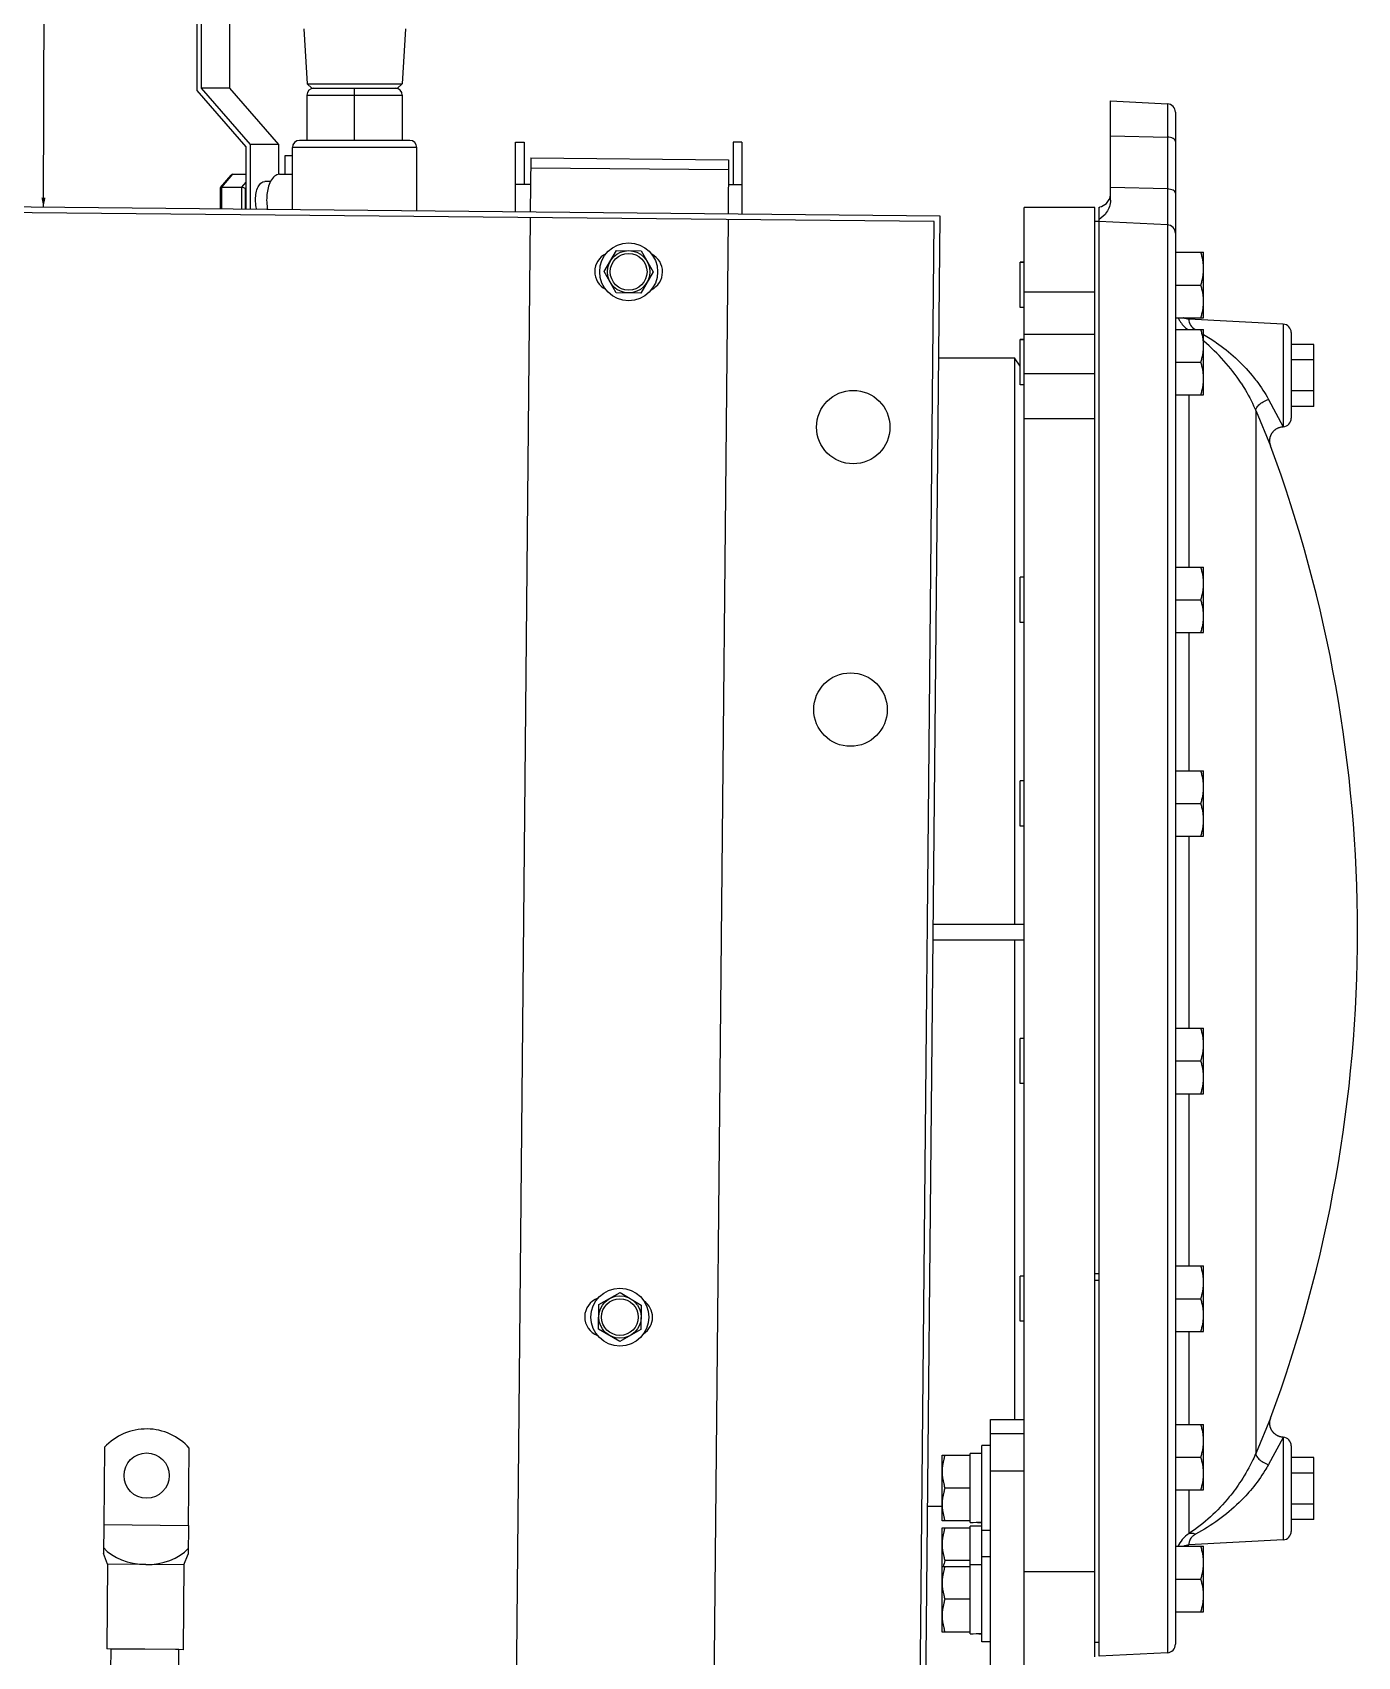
# Model space of a CAD drawing. Header units: millimetres. Extents: x 0 to 10500, y 0 to 7425.
# Drawn here: x 4348 to 4817, y 5033 to 5608 of the extents above; entities that cross this region are included whole.
import ezdxf

# ---------------------------------------------------------------- set-up
doc = ezdxf.new("R2010")
doc.units = ezdxf.units.MM
doc.header["$LTSCALE"] = 577.5
doc.layers.get('0').update_dxf_attribs({"linetype": 'CONTINUOUS'})
for name, color, linetype in [('02___PRT_ALL_AXES', 7, 'CONTINUOUS'), ('AXES', 7, 'CONTINUOUS'), ('DTM_AXES', 7, 'CONTINUOUS'), ('NOTES3D', 7, 'CONTINUOUS')]:
    doc.layers.add(name, color=color, linetype=linetype)
doc.styles.get("Standard").update_dxf_attribs({"font": 'txt', "width": 0.85})
doc.dimstyles.get("Standard").update_dxf_attribs({"dimtxt": 3.5, "dimasz": 3.5, "dimexe": 1.5, "dimexo": 1.5, "dimtad": 1, "dimdec": 1, "dimtxsty": 'Standard', "dimblk": '_FILLED', "dimblk1": '_FILLED', "dimblk2": '_FILLED', "dimcen": 0.09, "dimadec": 1, "dimazin": 2, "dimtol": 1, "dimtp": 0.1, "dimtm": 0.1, "dimtfac": 1, "dimtdec": 1, "dimtofl": 0, "dimtmove": 0, "dimatfit": 3, "dimldrblk": '_FILLED', "dimfxl": 1, "dimtolj": 1, "dimarcsym": 0})

# ---------------------------------------------------------------- blocks, each defined once
blk = doc.blocks.new('_FILLED')
at = {"color": 0, "linetype": 'ByBlock'}
blk.add_solid([(0, 0), (-1, 0.21), (-1, -0.21)], dxfattribs=at)

msp = doc.modelspace()

# ---------------------------------------------------------------- linework, layer by layer
at = {"color": 7, "linetype": 'Continuous'}
for p, q in [((4405.76, 5665.71), (4405.76, 5587.54)), ((4407.5, 5588.37), (4407.5, 5665.71)), ((4417.5, 5588.37), (4417.5, 5665.71)), ((4443.64, 5609.37), (4444.86, 5589.87)), ((4479.64, 5609.37), (4478.43, 5589.87)), ((4405.76, 5587.54), (4423.09, 5567.54)), ((4424.82, 5568.37), (4407.5, 5588.37)), ((4417.5, 5588.37), (4407.5, 5588.37)), ((4434.82, 5568.37), (4417.5, 5588.37)), ((4446.45, 5588.37), (4444.86, 5589.87)), ((4444.86, 5589.87), (4478.43, 5589.87)), ((4446.45, 5588.37), (4476.83, 5588.37)), ((4461.64, 5569.87), (4461.64, 5588.37)), ((4476.83, 5588.37), (4478.43, 5589.87)), ((4444.76, 5585.87), (4444.76, 5569.87)), ((4444.76, 5585.87), (4478.53, 5585.87)), ((4478.53, 5585.87), (4478.53, 5569.87)), ((4729.14, 5548.66), (4729.14, 5583.88)), ((4729.14, 5583.88), (4749.3, 5582.82)), ((4749.3, 5582.82), (4749.3, 5034.56)), ((4752.14, 5579.82), (4752.14, 5037.56)), ((4729.14, 5571.52), (4749.3, 5571)), ((4423.09, 5567.54), (4423.09, 5545.46)), ((4424.82, 5545.44), (4424.82, 5568.37)), ((4434.82, 5568.37), (4424.82, 5568.37)), ((4434.82, 5557.85), (4434.82, 5568.37)), ((4437.03, 5557.87), (4437.03, 5564.48)), ((4437.03, 5564.48), (4439.64, 5564.48)), ((4483.64, 5567.37), (4439.64, 5567.37)), ((4481.14, 5569.87), (4442.14, 5569.87)), ((4518.64, 5569.27), (4521.64, 5569.27)), ((4521.64, 5569.27), (4521.64, 5554.27)), ((4595.64, 5569.27), (4595.64, 5554.27)), ((4598.64, 5569.27), (4595.64, 5569.27)), ((4414.16, 5545.54), (4414.16, 5553.08)), ((4414.22, 5553.23), (4417.99, 5557.59)), ((4414.66, 5553.37), (4418.56, 5557.87)), ((4414.66, 5545.54), (4414.66, 5553.37)), ((4414.66, 5553.37), (4421.59, 5553.37)), ((4418.56, 5557.87), (4423.09, 5557.87)), ((4423.09, 5555.1), (4421.59, 5553.37)), ((4421.59, 5553.37), (4421.59, 5545.47)), ((4423.09, 5552.94), (4422.96, 5552.79)), ((4435.01, 5557.87), (4439.64, 5557.87)), ((4749.3, 5552.68), (4729.14, 5553.2)), ((4668.83, 5543.1), (4048.85, 5549.05)), ((4422.96, 5552.79), (4422.96, 5545.46)), ((4666.81, 5541.12), (4050.84, 5547.03)), ((4662.11, 4843.13), (4668.83, 5543.1)), ((4725.14, 5033.3), (4725.14, 5546.25)), ((4725.34, 5546.29), (4725.39, 5546.3)), ((4725.34, 5546.29), (4725.34, 5546.29)), ((4660.12, 4845.15), (4666.81, 5541.12)), ((4749.3, 5539.98), (4725.14, 5541.22)), ((4755.01, 5507.06), (4754.94, 5507.1)), ((4755.48, 5506.87), (4755.01, 5507.06)), ((4755.97, 5506.72), (4755.48, 5506.87)), ((4756.47, 5506.63), (4755.97, 5506.72)), ((4756.88, 5506.59), (4756.47, 5506.63)), ((4790.3, 5504.84), (4756.88, 5506.59)), ((4790.3, 5504.84), (4790.3, 5468.54)), ((4793.14, 5501.84), (4793.14, 5471.54)), ((4801.14, 5497.66), (4793.14, 5497.66)), ((4801.14, 5475.72), (4801.14, 5497.66)), ((4695.14, 5492.87), (4695.14, 5292.51)), ((4697.14, 5490.01), (4695.14, 5492.87)), ((4801.14, 5492.18), (4793.14, 5492.18)), ((4756.97, 5418.82), (4756.97, 5479.76)), ((4785.05, 5478.22), (4790.27, 5468.54)), ((4801.14, 5481.21), (4793.14, 5481.21)), ((4780.67, 5105.29), (4780.67, 5474.07)), ((4780.67, 5474.07), (4785.84, 5461.82)), ((4801.14, 5475.72), (4793.14, 5475.72)), ((4786.6, 5466.64), (4786.69, 5466.74)), ((4786.69, 5466.74), (4786.78, 5466.85)), ((4786.78, 5466.85), (4786.88, 5466.96)), ((4786.88, 5466.96), (4786.98, 5467.06)), ((4786.98, 5467.06), (4787.09, 5467.17)), ((4787.09, 5467.17), (4787.2, 5467.27)), ((4787.2, 5467.27), (4787.31, 5467.37)), ((4787.31, 5467.37), (4787.44, 5467.47)), ((4787.44, 5467.47), (4787.57, 5467.57)), ((4787.57, 5467.57), (4787.7, 5467.67)), ((4787.7, 5467.67), (4787.84, 5467.76)), ((4787.84, 5467.76), (4787.99, 5467.85)), ((4787.99, 5467.85), (4788.14, 5467.94)), ((4788.14, 5467.94), (4788.29, 5468.02)), ((4788.29, 5468.02), (4788.46, 5468.1)), ((4788.46, 5468.1), (4788.63, 5468.17)), ((4788.63, 5468.17), (4788.8, 5468.24)), ((4788.8, 5468.24), (4788.98, 5468.3)), ((4788.98, 5468.3), (4789.16, 5468.36)), ((4789.16, 5468.36), (4789.35, 5468.41)), ((4789.35, 5468.41), (4789.55, 5468.45)), ((4789.55, 5468.45), (4789.74, 5468.48)), ((4789.74, 5468.48), (4789.95, 5468.51)), ((4789.95, 5468.51), (4790.15, 5468.53)), ((4790.15, 5468.53), (4790.27, 5468.54)), ((4790.3, 5468.54), (4790.27, 5468.54)), ((4785.53, 5463.62), (4785.54, 5463.7)), ((4785.53, 5463.53), (4785.53, 5463.62)), ((4785.53, 5463.45), (4785.53, 5463.53)), ((4785.54, 5463.37), (4785.53, 5463.45)), ((4785.54, 5463.87), (4785.55, 5463.95)), ((4785.54, 5463.78), (4785.54, 5463.87)), ((4785.54, 5463.7), (4785.54, 5463.78)), ((4785.54, 5463.29), (4785.54, 5463.37)), ((4785.54, 5463.21), (4785.54, 5463.29)), ((4785.55, 5463.13), (4785.54, 5463.21)), ((4785.55, 5463.95), (4785.56, 5464.04)), ((4785.56, 5463.06), (4785.55, 5463.13)), ((4785.56, 5464.04), (4785.57, 5464.13)), ((4785.57, 5462.98), (4785.56, 5463.06)), ((4785.57, 5464.13), (4785.58, 5464.22)), ((4785.57, 5462.9), (4785.57, 5462.98)), ((4785.58, 5462.83), (4785.57, 5462.9)), ((4785.58, 5464.22), (4785.59, 5464.31)), ((4785.6, 5462.75), (4785.58, 5462.83)), ((4785.59, 5464.31), (4785.61, 5464.4)), ((4785.61, 5462.68), (4785.6, 5462.75)), ((4785.61, 5464.4), (4785.62, 5464.5)), ((4785.62, 5462.61), (4785.61, 5462.68)), ((4785.62, 5464.5), (4785.64, 5464.59)), ((4785.64, 5462.53), (4785.62, 5462.61)), ((4785.64, 5464.59), (4785.66, 5464.69)), ((4785.65, 5462.46), (4785.64, 5462.53)), ((4785.67, 5462.39), (4785.65, 5462.46)), ((4785.66, 5464.69), (4785.69, 5464.79)), ((4785.68, 5462.33), (4785.67, 5462.39)), ((4785.7, 5462.26), (4785.68, 5462.33)), ((4785.69, 5464.79), (4785.72, 5464.89)), ((4785.72, 5462.19), (4785.7, 5462.26)), ((4785.72, 5464.89), (4785.75, 5464.99)), ((4785.74, 5462.13), (4785.72, 5462.19)), ((4785.76, 5462.06), (4785.74, 5462.13)), ((4785.75, 5464.99), (4785.78, 5465.1)), ((4785.78, 5462), (4785.76, 5462.06)), ((4785.78, 5465.1), (4785.82, 5465.2)), ((4785.8, 5461.95), (4785.78, 5462)), ((4785.82, 5461.89), (4785.8, 5461.95)), ((4785.82, 5465.2), (4785.86, 5465.31)), ((4785.83, 5461.84), (4785.82, 5461.89)), ((4785.84, 5461.82), (4785.83, 5461.84)), ((4785.86, 5465.31), (4785.9, 5465.42)), ((4785.9, 5465.42), (4785.94, 5465.53)), ((4785.94, 5465.53), (4785.99, 5465.64)), ((4785.99, 5465.64), (4786.05, 5465.76)), ((4786.05, 5465.76), (4786.1, 5465.87)), ((4786.1, 5465.87), (4786.16, 5465.98)), ((4786.16, 5465.98), (4786.23, 5466.09)), ((4786.23, 5466.09), (4786.29, 5466.2)), ((4786.29, 5466.2), (4786.36, 5466.31)), ((4786.36, 5466.31), (4786.44, 5466.42)), ((4786.44, 5466.42), (4786.52, 5466.53)), ((4786.52, 5466.53), (4786.6, 5466.64)), ((4756.97, 5346.73), (4756.97, 5395.65)), ((4756.97, 5255.62), (4756.97, 5323.56)), ((4666.42, 5292.51), (4698.64, 5292.51)), ((4698.64, 5286.84), (4666.37, 5286.84)), ((4695.14, 5286.84), (4695.14, 5117.17)), ((4756.97, 5171.46), (4756.97, 5232.45)), ((4756.97, 5115.35), (4756.97, 5148.3)), ((4686.64, 4957.17), (4686.64, 5117.17)), ((4686.64, 5117.17), (4698.64, 5117.17)), ((4785.84, 5117.57), (4780.67, 5105.29)), ((4785.54, 5116.11), (4785.55, 5116.2)), ((4785.54, 5116.02), (4785.54, 5116.11)), ((4785.55, 5116.29), (4785.56, 5116.38)), ((4785.55, 5116.2), (4785.55, 5116.29)), ((4785.56, 5116.38), (4785.57, 5116.47)), ((4785.57, 5116.47), (4785.58, 5116.55)), ((4785.58, 5116.55), (4785.6, 5116.64)), ((4785.6, 5116.64), (4785.61, 5116.72)), ((4785.61, 5116.72), (4785.63, 5116.8)), ((4785.63, 5116.8), (4785.64, 5116.88)), ((4785.64, 5116.88), (4785.66, 5116.96)), ((4785.66, 5116.96), (4785.68, 5117.03)), ((4785.68, 5117.03), (4785.7, 5117.11)), ((4785.7, 5117.11), (4785.72, 5117.18)), ((4785.72, 5117.18), (4785.74, 5117.25)), ((4785.74, 5117.25), (4785.76, 5117.31)), ((4785.76, 5117.31), (4785.78, 5117.38)), ((4785.78, 5117.38), (4785.8, 5117.44)), ((4785.8, 5117.44), (4785.82, 5117.49)), ((4785.82, 5117.49), (4785.83, 5117.55)), ((4785.83, 5117.55), (4785.84, 5117.57)), ((4686.64, 5112.14), (4698.64, 5112.14)), ((4790.25, 5110.81), (4785.05, 5101.15)), ((4785.53, 5115.93), (4785.54, 5116.02)), ((4785.53, 5115.83), (4785.53, 5115.93)), ((4785.53, 5115.74), (4785.53, 5115.83)), ((4785.54, 5115.64), (4785.53, 5115.74)), ((4785.54, 5115.55), (4785.54, 5115.64)), ((4785.55, 5115.45), (4785.54, 5115.55)), ((4785.56, 5115.35), (4785.55, 5115.45)), ((4785.57, 5115.25), (4785.56, 5115.35)), ((4785.58, 5115.15), (4785.57, 5115.25)), ((4785.59, 5115.05), (4785.58, 5115.15)), ((4785.61, 5114.95), (4785.59, 5115.05)), ((4785.63, 5114.85), (4785.61, 5114.95)), ((4785.65, 5114.75), (4785.63, 5114.85)), ((4785.68, 5114.65), (4785.65, 5114.75)), ((4785.7, 5114.54), (4785.68, 5114.65)), ((4785.73, 5114.44), (4785.7, 5114.54)), ((4785.76, 5114.34), (4785.73, 5114.44)), ((4785.8, 5114.23), (4785.76, 5114.34)), ((4785.83, 5114.13), (4785.8, 5114.23)), ((4785.87, 5114.03), (4785.83, 5114.13)), ((4785.91, 5113.92), (4785.87, 5114.03)), ((4785.96, 5113.82), (4785.91, 5113.92)), ((4786, 5113.71), (4785.96, 5113.82)), ((4786.05, 5113.61), (4786, 5113.71)), ((4786.11, 5113.51), (4786.05, 5113.61)), ((4786.16, 5113.4), (4786.11, 5113.51)), ((4786.22, 5113.3), (4786.16, 5113.4)), ((4786.28, 5113.2), (4786.22, 5113.3)), ((4786.35, 5113.09), (4786.28, 5113.2)), ((4786.42, 5112.99), (4786.35, 5113.09)), ((4786.49, 5112.89), (4786.42, 5112.99)), ((4786.57, 5112.79), (4786.49, 5112.89)), ((4786.64, 5112.69), (4786.57, 5112.79)), ((4786.73, 5112.59), (4786.64, 5112.69)), ((4786.81, 5112.49), (4786.73, 5112.59)), ((4786.9, 5112.4), (4786.81, 5112.49)), ((4786.99, 5112.3), (4786.9, 5112.4)), ((4787.09, 5112.21), (4786.99, 5112.3)), ((4787.19, 5112.12), (4787.09, 5112.21)), ((4787.29, 5112.03), (4787.19, 5112.12)), ((4787.4, 5111.94), (4787.29, 5112.03)), ((4787.51, 5111.85), (4787.4, 5111.94)), ((4787.63, 5111.77), (4787.51, 5111.85)), ((4787.74, 5111.68), (4787.63, 5111.77)), ((4787.87, 5111.6), (4787.74, 5111.68)), ((4787.99, 5111.53), (4787.87, 5111.6)), ((4788.12, 5111.45), (4787.99, 5111.53)), ((4788.26, 5111.38), (4788.12, 5111.45)), ((4788.4, 5111.31), (4788.26, 5111.38)), ((4788.54, 5111.25), (4788.4, 5111.31)), ((4788.69, 5111.19), (4788.54, 5111.25)), ((4788.84, 5111.13), (4788.69, 5111.19)), ((4788.99, 5111.08), (4788.84, 5111.13)), ((4789.15, 5111.03), (4788.99, 5111.08)), ((4789.31, 5110.99), (4789.15, 5111.03)), ((4789.48, 5110.95), (4789.31, 5110.99)), ((4789.65, 5110.91), (4789.48, 5110.95)), ((4789.82, 5110.88), (4789.65, 5110.91)), ((4790, 5110.86), (4789.82, 5110.88)), ((4790.18, 5110.85), (4790, 5110.86)), ((4790.27, 5110.84), (4790.18, 5110.85)), ((4790.27, 5110.84), (4790.25, 5110.81)), ((4790.3, 5110.84), (4790.27, 5110.84)), ((4790.3, 5110.84), (4790.3, 5074.54)), ((4373.13, 5107.3), (4372.87, 5079.92)), ((4402.86, 5079.63), (4403.13, 5107.01)), ((4679.54, 5080.68), (4679.54, 5105.08)), ((4793.14, 5107.84), (4793.14, 5077.54)), ((4698.64, 5098.89), (4686.64, 5098.89)), ((4801.14, 5103.66), (4793.14, 5103.66)), ((4801.14, 5081.72), (4801.14, 5103.66)), ((4801.14, 5098.18), (4793.14, 5098.18)), ((4756.97, 5076.76), (4756.97, 5092.18)), ((4801.14, 5087.21), (4793.14, 5087.21)), ((4801.14, 5081.72), (4793.14, 5081.72)), ((4372.87, 5079.92), (4402.86, 5079.63)), ((4679.54, 5041.29), (4679.54, 5079.37)), ((4754.86, 5072.24), (4755.01, 5072.32)), ((4755.01, 5072.32), (4755.48, 5072.51)), ((4755.48, 5072.51), (4755.97, 5072.66)), ((4755.97, 5072.66), (4756.47, 5072.75)), ((4756.47, 5072.75), (4756.88, 5072.79)), ((4790.3, 5074.54), (4756.88, 5072.79)), ((4373.65, 4849.37), (4375.44, 5035.89)), ((4397.65, 4849.14), (4399.44, 5035.66)), ((4698.64, 5003.17), (4698.64, 5037.57)), ((4749.3, 5034.56), (4725.14, 5033.3))]:
    msp.add_line(p, q, dxfattribs=at)
at = {"color": 3, "linetype": 'Continuous'}
for p, q in [((4518.64, 5544.54), (4518.64, 5569.27)), ((4598.64, 5569.27), (4598.64, 5543.77)), ((4524.02, 5563.7), (4523.83, 5544.49)), ((4523.98, 5560.21), (4593.98, 5559.53)), ((4524.02, 5563.7), (4594.01, 5563.03)), ((4594.01, 5563.03), (4593.83, 5543.82)), ((4523.93, 5554.27), (4518.64, 5554.27)), ((4593.93, 5554.27), (4598.64, 5554.27)), ((4523.81, 5542.49), (4518.3, 4968.58)), ((4593.81, 5541.82), (4588.3, 4967.91))]:
    msp.add_line(p, q, dxfattribs=at)
at = {"color": 7, "linetype": 'Continuous'}
for centre in [(4558.63, 5523.37), (4555.54, 5153.38)]:
    msp.add_circle(centre, 6.5, dxfattribs=at)
for centre, radius, start, end in [((4447.26, 5585.87), 2.5, 90, 180), ((4476.03, 5585.87), 2.5, 0, 90), ((4749.14, 5579.82), 3, 0, 87), ((4442.14, 5567.37), 2.5, 90, 180), ((4481.14, 5567.37), 2.5, 0, 90), ((4724.14, 5551.15), 5, 281.53696, 283.85838), ((4790.14, 5501.84), 3, 360, 87), ((4719.91, 5447.75), 66.23, 33.13575, 50.37871), ((4790.14, 5471.54), 3, 273, 0), ((4319.46, 5289.69), 497.13, 339.74241, 20.25759), ((4790.14, 5107.84), 3, 360, 87), ((4790.14, 5077.54), 3, 273, 0), ((4749.14, 5037.56), 3, 273, 360)]:
    msp.add_arc(centre, radius, start, end, dxfattribs=at)
for centre, start_param, end_param in [((4679.54, 5092.88), 4.712389, 4.907655), ((4683.64, 5092.88), -1.667976, -1.570796), ((4679.54, 5053.49), 4.712389, 4.907655), ((4683.64, 5053.49), -1.667976, -1.570796)]:
    msp.add_ellipse(centre, major_axis=(21.13, 0), ratio=0.57735, start_param=start_param, end_param=end_param, dxfattribs=at)
for points, knots in [([(4752.14, 5569.5), (4752.14, 5569.7), (4751.94, 5570.15), (4751.27, 5570.6), (4750.37, 5570.91), (4749.67, 5570.99), (4749.3, 5571)], [0, 0, 0, 0, 0.172287, 0.396436, 0.679403, 1, 1, 1, 1]), ([(4414.22, 5553.23), (4414.2, 5553.21), (4414.17, 5553.16), (4414.16, 5553.11), (4414.16, 5553.08)], [0, 0, 0, 0, 0.505443, 1, 1, 1, 1]), ([(4414.66, 5553.37), (4414.61, 5553.37), (4414.46, 5553.36), (4414.29, 5553.31), (4414.22, 5553.23)], [0, 0, 0, 0, 0.315086, 1, 1, 1, 1]), ([(4421.59, 5553.37), (4421.72, 5553.37), (4422.22, 5553.3), (4422.72, 5553.07), (4422.96, 5552.79)], [0, 0, 0, 0, 0.266279, 1, 1, 1, 1]), ([(4426.57, 5548.87), (4426.57, 5549.7), (4426.74, 5551.3), (4427.41, 5553.69), (4428.82, 5555.37), (4429.82, 5555.37)], [0, 0, 0, 0, 0.324336, 0.612803, 1, 1, 1, 1]), ([(4431.91, 5555.4), (4431.16, 5553.96), (4430.36, 5550.56), (4430.5, 5547.12), (4430.87, 5545.37)], [0, 0, 0, 0, 0.476397, 1, 1, 1, 1]), ([(4435.01, 5557.87), (4434.42, 5557.87), (4433.06, 5557.25), (4432.28, 5556.08), (4431.91, 5555.4)], [0, 0, 0, 0, 0.434654, 1, 1, 1, 1]), ([(4427.07, 5545.4), (4426.99, 5545.67), (4426.68, 5546.8), (4426.57, 5547.98), (4426.57, 5548.87)], [0, 0, 0, 0, 0.237378, 1, 1, 1, 1]), ([(4729.14, 5548.66), (4729.14, 5547.18), (4728.22, 5544.44), (4726.19, 5542.52), (4725.14, 5541.89)], [0, 0, 0, 0, 0.547899, 1, 1, 1, 1]), ([(4725.39, 5546.3), (4726.24, 5546.51), (4727.6, 5547.24), (4728.86, 5549), (4729.14, 5550.27), (4729.14, 5550.93)], [0, 0, 0, 0, 0.413371, 0.685057, 1, 1, 1, 1]), ([(4752.14, 5551.18), (4752.14, 5551.38), (4751.94, 5551.83), (4751.27, 5552.28), (4750.37, 5552.59), (4749.67, 5552.67), (4749.3, 5552.68)], [0, 0, 0, 0, 0.172287, 0.396436, 0.679403, 1, 1, 1, 1]), ([(4752.14, 5537.04), (4752.14, 5537.77), (4751.53, 5539.29), (4750.04, 5539.94), (4749.3, 5539.98)], [0, 0, 0, 0, 0.496708, 1, 1, 1, 1]), ([(4753.11, 5507.1), (4753.27, 5506.73), (4754.1, 5505.13), (4755.37, 5503.74), (4756.5, 5502.92)], [0, 0, 0, 0, 0.224972, 1, 1, 1, 1]), ([(4756.88, 5506.59), (4756.89, 5505.85), (4757.33, 5504.36), (4758.46, 5503.31), (4759.09, 5502.93)], [0, 0, 0, 0, 0.499309, 1, 1, 1, 1]), ([(4762.14, 5501.2), (4763.68, 5500.28), (4769.98, 5496.19), (4775.64, 5491.08), (4779.28, 5486.68)], [0, 0, 0, 0, 0.238717, 1, 1, 1, 1]), ([(4775.37, 5483.95), (4775.9, 5483.14), (4777.88, 5479.97), (4779.59, 5476.62), (4780.67, 5474.07)], [0, 0, 0, 0, 0.2593, 1, 1, 1, 1]), ([(4779.28, 5486.68), (4779.85, 5486), (4781.97, 5483.33), (4783.84, 5480.45), (4785.05, 5478.22)], [0, 0, 0, 0, 0.257754, 1, 1, 1, 1]), ([(4780.67, 5474.07), (4780.57, 5474.4), (4780.71, 5475.01), (4781.16, 5475.7), (4781.92, 5476.53), (4783.21, 5477.44), (4784.41, 5477.99), (4785.05, 5478.22)], [0, 0, 0, 0, 0.16032, 0.265789, 0.38938, 0.680194, 1, 1, 1, 1]), ([(4780.67, 5105.29), (4780.32, 5104.48), (4778.78, 5101.07), (4776.93, 5097.8), (4775.37, 5095.41)], [0, 0, 0, 0, 0.237037, 1, 1, 1, 1]), ([(4780.67, 5105.29), (4780.57, 5104.97), (4780.71, 5104.35), (4781.16, 5103.66), (4781.92, 5102.84), (4783.21, 5101.93), (4784.41, 5101.38), (4785.05, 5101.15)], [0, 0, 0, 0, 0.160155, 0.265585, 0.389167, 0.68005, 1, 1, 1, 1]), ([(4785.05, 5101.15), (4784.66, 5100.43), (4782.96, 5097.47), (4780.94, 5094.68), (4779.28, 5092.68)], [0, 0, 0, 0, 0.239186, 1, 1, 1, 1]), ([(4775.37, 5095.41), (4774.08, 5093.43), (4768.89, 5086.36), (4762.31, 5080.3), (4756.97, 5076.76)], [0, 0, 0, 0, 0.269014, 1, 1, 1, 1]), ([(4779.28, 5092.68), (4777.84, 5090.95), (4771.98, 5084.65), (4764.88, 5079.55), (4759.3, 5076.56)], [0, 0, 0, 0, 0.262596, 1, 1, 1, 1]), ([(4756.97, 5076.76), (4756.07, 5076.19), (4754.53, 5074.83), (4753.47, 5073.09), (4753.09, 5072.24)], [0, 0, 0, 0, 0.535056, 1, 1, 1, 1]), ([(4759.3, 5076.56), (4758.93, 5076.36), (4758.31, 5075.93), (4757.64, 5075.16), (4757.24, 5074.46), (4757.03, 5073.88), (4756.94, 5073.47), (4756.91, 5073.21), (4756.89, 5073.06), (4756.88, 5072.95), (4756.89, 5072.86), (4756.87, 5072.82), (4756.89, 5072.79), (4756.88, 5072.79)], [0, 0, 0, 0, 0.266693, 0.479427, 0.64667, 0.776838, 0.875271, 0.913521, 0.944701, 0.968907, 0.986183, 0.996546, 1, 1, 1, 1]), ([(4756.97, 5076.76), (4757.3, 5076.92), (4758.13, 5077.03), (4758.91, 5076.76), (4759.3, 5076.56)], [0, 0, 0, 0, 0.451389, 1, 1, 1, 1])]:
    msp.add_open_spline(points, degree=3, knots=knots, dxfattribs=at)
msp.add_open_spline([(4418.56, 5557.87), (4418.35, 5557.87), (4418.13, 5557.75), (4417.99, 5557.59)], degree=3, dxfattribs=at)
at = {"layer": '02___PRT_ALL_AXES', "color": 7, "linetype": 'Continuous'}
for p, q in [((4439.64, 5545.3), (4439.64, 5567.37)), ((4483.64, 5544.87), (4483.64, 5567.37)), ((4431.93, 5555.37), (4429.82, 5555.37)), ((4752.14, 5530.31), (4762.14, 5530.31)), ((4752.14, 5530.27), (4762.14, 5530.27)), ((4761.12, 5530.27), (4761.11, 5530.31)), ((4762.14, 5507.1), (4762.14, 5530.31)), ((4697.14, 5510.68), (4697.14, 5526.72)), ((4698.64, 5526.72), (4697.14, 5526.72)), ((4698.64, 5526.68), (4697.14, 5526.68)), ((4752.14, 5518.68), (4761.11, 5518.68)), ((4698.64, 5510.68), (4697.14, 5510.68)), ((4752.14, 5507.1), (4762.14, 5507.1)), ((4752.14, 5502.93), (4762.14, 5502.93)), ((4762.14, 5479.76), (4762.14, 5502.93)), ((4697.14, 5483.34), (4697.14, 5499.45)), ((4698.64, 5499.45), (4697.14, 5499.45)), ((4698.64, 5499.34), (4697.14, 5499.34)), ((4668.34, 5492.87), (4695.14, 5492.87)), ((4752.14, 5491.34), (4761.11, 5491.34)), ((4698.64, 5483.34), (4697.14, 5483.34)), ((4752.14, 5479.76), (4762.14, 5479.76)), ((4697.14, 5399.23), (4697.14, 5415.23)), ((4698.64, 5415.23), (4697.14, 5415.23)), ((4752.14, 5418.82), (4762.14, 5418.82)), ((4762.14, 5395.65), (4762.14, 5418.82)), ((4752.14, 5407.23), (4761.11, 5407.23)), ((4698.64, 5399.23), (4697.14, 5399.23)), ((4752.14, 5395.65), (4762.14, 5395.65)), ((4752.14, 5346.73), (4762.14, 5346.73)), ((4762.14, 5323.56), (4762.14, 5346.73)), ((4697.14, 5327.14), (4697.14, 5343.14)), ((4698.64, 5343.14), (4697.14, 5343.14)), ((4752.14, 5335.14), (4761.11, 5335.14)), ((4698.64, 5327.14), (4697.14, 5327.14)), ((4752.14, 5323.56), (4762.14, 5323.56)), ((4752.14, 5255.62), (4762.14, 5255.62)), ((4762.14, 5232.45), (4762.14, 5255.62)), ((4697.14, 5236.04), (4697.14, 5252.04)), ((4698.64, 5252.04), (4697.14, 5252.04)), ((4752.14, 5244.04), (4761.11, 5244.04)), ((4698.64, 5236.04), (4697.14, 5236.04)), ((4752.14, 5232.45), (4762.14, 5232.45)), ((4697.14, 5151.88), (4697.14, 5167.88)), ((4698.64, 5167.88), (4697.14, 5167.88)), ((4752.14, 5171.46), (4762.14, 5171.46)), ((4762.14, 5148.3), (4762.14, 5171.46)), ((4752.14, 5159.88), (4761.11, 5159.88)), ((4698.64, 5151.88), (4697.14, 5151.88)), ((4752.14, 5148.3), (4762.14, 5148.3)), ((4752.14, 5115.35), (4762.14, 5115.35)), ((4762.14, 5092.18), (4762.14, 5115.35)), ((4683.64, 5105.08), (4679.54, 5105.08)), ((4683.64, 5038.49), (4683.64, 5107.88)), ((4686.64, 5107.88), (4683.64, 5107.88)), ((4669.54, 5081.3), (4669.54, 5104.47)), ((4669.54, 5104.47), (4679.54, 5104.47)), ((4752.14, 5103.76), (4761.11, 5103.76)), ((4679.54, 5092.88), (4670.58, 5092.88)), ((4752.14, 5092.18), (4762.14, 5092.18)), ((4664.44, 5086.47), (4669.54, 5086.47)), ((4679.54, 5081.3), (4669.54, 5081.3)), ((4669.54, 5041.91), (4669.54, 5078.75)), ((4669.54, 5078.75), (4679.54, 5078.75)), ((4683.64, 5079.37), (4679.54, 5079.37)), ((4686.64, 5077.88), (4683.64, 5077.88)), ((4752.14, 5072.24), (4762.14, 5072.24)), ((4754.94, 5072.28), (4762.14, 5072.28)), ((4761.12, 5072.24), (4761.11, 5072.28)), ((4762.14, 5049.07), (4762.14, 5072.28)), ((4669.54, 5065.07), (4679.54, 5065.07)), ((4679.54, 5067.17), (4670.58, 5067.17)), ((4683.64, 5065.69), (4679.54, 5065.69)), ((4686.64, 5068.49), (4683.64, 5068.49)), ((4752.14, 5060.66), (4761.11, 5060.66)), ((4679.54, 5053.49), (4670.58, 5053.49)), ((4752.14, 5049.07), (4762.14, 5049.07)), ((4679.54, 5041.91), (4669.54, 5041.91)), ((4686.64, 5038.49), (4683.64, 5038.49))]:
    msp.add_line(p, q, dxfattribs=at)
for points, knots in [([(4762.14, 5524.48), (4762.14, 5525.95), (4761.84, 5527.92), (4761.27, 5529.8), (4761.11, 5530.27)], [0, 0, 0, 0, 0.7481, 1, 1, 1, 1]), ([(4761.11, 5518.68), (4761.27, 5519.15), (4761.84, 5521.03), (4762.14, 5523.01), (4762.14, 5524.48)], [0, 0, 0, 0, 0.2519, 1, 1, 1, 1]), ([(4762.14, 5512.89), (4762.14, 5514.36), (4761.84, 5516.34), (4761.27, 5518.21), (4761.11, 5518.68)], [0, 0, 0, 0, 0.7481, 1, 1, 1, 1]), ([(4761.11, 5507.1), (4761.27, 5507.57), (4761.84, 5509.45), (4762.14, 5511.42), (4762.14, 5512.89)], [0, 0, 0, 0, 0.2519, 1, 1, 1, 1]), ([(4762.14, 5497.14), (4762.14, 5498.61), (4761.84, 5500.58), (4761.27, 5502.46), (4761.11, 5502.93)], [0, 0, 0, 0, 0.7481, 1, 1, 1, 1]), ([(4761.11, 5491.34), (4761.27, 5491.81), (4761.84, 5493.69), (4762.14, 5495.67), (4762.14, 5497.14)], [0, 0, 0, 0, 0.2519, 1, 1, 1, 1]), ([(4762.14, 5485.55), (4762.14, 5487.02), (4761.84, 5489), (4761.27, 5490.88), (4761.11, 5491.34)], [0, 0, 0, 0, 0.7481, 1, 1, 1, 1]), ([(4761.11, 5479.76), (4761.27, 5480.23), (4761.84, 5482.11), (4762.14, 5484.08), (4762.14, 5485.55)], [0, 0, 0, 0, 0.2519, 1, 1, 1, 1]), ([(4762.14, 5413.03), (4762.14, 5414.5), (4761.84, 5416.47), (4761.27, 5418.35), (4761.11, 5418.82)], [0, 0, 0, 0, 0.7481, 1, 1, 1, 1]), ([(4761.11, 5407.23), (4761.27, 5407.7), (4761.84, 5409.58), (4762.14, 5411.55), (4762.14, 5413.03)], [0, 0, 0, 0, 0.2519, 1, 1, 1, 1]), ([(4762.14, 5401.44), (4762.14, 5402.91), (4761.84, 5404.88), (4761.27, 5406.76), (4761.11, 5407.23)], [0, 0, 0, 0, 0.7481, 1, 1, 1, 1]), ([(4761.11, 5395.65), (4761.27, 5396.12), (4761.84, 5398), (4762.14, 5399.97), (4762.14, 5401.44)], [0, 0, 0, 0, 0.2519, 1, 1, 1, 1]), ([(4762.14, 5340.94), (4762.14, 5342.41), (4761.84, 5344.38), (4761.27, 5346.26), (4761.11, 5346.73)], [0, 0, 0, 0, 0.7481, 1, 1, 1, 1]), ([(4761.11, 5335.14), (4761.27, 5335.61), (4761.84, 5337.49), (4762.14, 5339.47), (4762.14, 5340.94)], [0, 0, 0, 0, 0.2519, 1, 1, 1, 1]), ([(4762.14, 5329.35), (4762.14, 5330.82), (4761.84, 5332.8), (4761.27, 5334.67), (4761.11, 5335.14)], [0, 0, 0, 0, 0.7481, 1, 1, 1, 1]), ([(4761.11, 5323.56), (4761.27, 5324.03), (4761.84, 5325.91), (4762.14, 5327.88), (4762.14, 5329.35)], [0, 0, 0, 0, 0.2519, 1, 1, 1, 1]), ([(4762.14, 5249.83), (4762.14, 5251.3), (4761.84, 5253.27), (4761.27, 5255.15), (4761.11, 5255.62)], [0, 0, 0, 0, 0.7481, 1, 1, 1, 1]), ([(4761.11, 5244.04), (4761.27, 5244.51), (4761.84, 5246.39), (4762.14, 5248.36), (4762.14, 5249.83)], [0, 0, 0, 0, 0.2519, 1, 1, 1, 1]), ([(4762.14, 5238.25), (4762.14, 5239.72), (4761.84, 5241.69), (4761.27, 5243.57), (4761.11, 5244.04)], [0, 0, 0, 0, 0.7481, 1, 1, 1, 1]), ([(4761.11, 5232.45), (4761.27, 5232.92), (4761.84, 5234.8), (4762.14, 5236.78), (4762.14, 5238.25)], [0, 0, 0, 0, 0.2519, 1, 1, 1, 1]), ([(4762.14, 5165.67), (4762.14, 5167.14), (4761.84, 5169.11), (4761.27, 5170.99), (4761.11, 5171.46)], [0, 0, 0, 0, 0.7481, 1, 1, 1, 1]), ([(4761.11, 5159.88), (4761.27, 5160.35), (4761.84, 5162.23), (4762.14, 5164.2), (4762.14, 5165.67)], [0, 0, 0, 0, 0.2519, 1, 1, 1, 1]), ([(4762.14, 5154.09), (4762.14, 5155.56), (4761.84, 5157.53), (4761.27, 5159.41), (4761.11, 5159.88)], [0, 0, 0, 0, 0.7481, 1, 1, 1, 1]), ([(4761.11, 5148.3), (4761.27, 5148.77), (4761.84, 5150.65), (4762.14, 5152.62), (4762.14, 5154.09)], [0, 0, 0, 0, 0.2519, 1, 1, 1, 1]), ([(4762.14, 5109.55), (4762.14, 5111.02), (4761.84, 5113), (4761.27, 5114.88), (4761.11, 5115.35)], [0, 0, 0, 0, 0.7481, 1, 1, 1, 1]), ([(4761.11, 5103.76), (4761.27, 5104.23), (4761.84, 5106.11), (4762.14, 5108.08), (4762.14, 5109.55)], [0, 0, 0, 0, 0.2519, 1, 1, 1, 1]), ([(4670.58, 5104.47), (4670.42, 5104), (4669.85, 5102.12), (4669.54, 5100.14), (4669.54, 5098.67)], [0, 0, 0, 0, 0.2519, 1, 1, 1, 1]), ([(4762.14, 5097.97), (4762.14, 5099.44), (4761.84, 5101.41), (4761.27, 5103.29), (4761.11, 5103.76)], [0, 0, 0, 0, 0.7481, 1, 1, 1, 1]), ([(4669.54, 5098.67), (4669.54, 5097.2), (4669.85, 5095.23), (4670.42, 5093.35), (4670.58, 5092.88)], [0, 0, 0, 0, 0.7481, 1, 1, 1, 1]), ([(4761.11, 5092.18), (4761.27, 5092.65), (4761.84, 5094.53), (4762.14, 5096.5), (4762.14, 5097.97)], [0, 0, 0, 0, 0.2519, 1, 1, 1, 1]), ([(4670.58, 5092.88), (4670.42, 5092.41), (4669.85, 5090.53), (4669.54, 5088.56), (4669.54, 5087.09)], [0, 0, 0, 0, 0.2519, 1, 1, 1, 1]), ([(4669.54, 5087.09), (4669.54, 5085.62), (4669.85, 5083.65), (4670.42, 5081.77), (4670.58, 5081.3)], [0, 0, 0, 0, 0.7481, 1, 1, 1, 1]), ([(4670.58, 5078.75), (4670.42, 5078.28), (4669.85, 5076.4), (4669.54, 5074.43), (4669.54, 5072.96)], [0, 0, 0, 0, 0.2519, 1, 1, 1, 1]), ([(4669.54, 5072.96), (4669.54, 5071.49), (4669.85, 5069.52), (4670.42, 5067.64), (4670.58, 5067.17)], [0, 0, 0, 0, 0.7481, 1, 1, 1, 1]), ([(4762.14, 5066.45), (4762.14, 5067.92), (4761.84, 5069.89), (4761.27, 5071.77), (4761.11, 5072.24)], [0, 0, 0, 0, 0.7481, 1, 1, 1, 1]), ([(4670.58, 5065.07), (4670.42, 5064.6), (4669.85, 5062.72), (4669.54, 5060.75), (4669.54, 5059.28)], [0, 0, 0, 0, 0.2519, 1, 1, 1, 1]), ([(4761.11, 5060.66), (4761.27, 5061.13), (4761.84, 5063.01), (4762.14, 5064.98), (4762.14, 5066.45)], [0, 0, 0, 0, 0.2519, 1, 1, 1, 1]), ([(4669.54, 5059.28), (4669.54, 5057.81), (4669.85, 5055.84), (4670.42, 5053.96), (4670.58, 5053.49)], [0, 0, 0, 0, 0.7481, 1, 1, 1, 1]), ([(4762.14, 5054.87), (4762.14, 5056.34), (4761.84, 5058.31), (4761.27, 5060.19), (4761.11, 5060.66)], [0, 0, 0, 0, 0.7481, 1, 1, 1, 1]), ([(4670.58, 5053.49), (4670.42, 5053.02), (4669.85, 5051.14), (4669.54, 5049.17), (4669.54, 5047.7)], [0, 0, 0, 0, 0.2519, 1, 1, 1, 1]), ([(4761.11, 5049.07), (4761.27, 5049.54), (4761.84, 5051.42), (4762.14, 5053.4), (4762.14, 5054.87)], [0, 0, 0, 0, 0.2519, 1, 1, 1, 1]), ([(4669.54, 5047.7), (4669.54, 5046.23), (4669.85, 5044.26), (4670.42, 5042.38), (4670.58, 5041.91)], [0, 0, 0, 0, 0.7481, 1, 1, 1, 1])]:
    msp.add_open_spline(points, degree=3, knots=knots, dxfattribs=at)
msp.add_open_spline([(4670.58, 5067.17), (4670.35, 5066.48), (4670.15, 5065.78), (4669.98, 5065.07)], degree=3, dxfattribs=at)
at = {"layer": 'AXES', "color": 7, "linetype": 'Continuous'}
for p, q in [((4698.64, 5037.57), (4698.64, 5546.17)), ((4723.64, 5546.17), (4698.64, 5546.17)), ((4723.64, 5033.17), (4723.64, 5546.17)), ((4725.14, 5541.21), (4723.64, 5541.21)), ((4549.97, 5523.44), (4554.36, 5530.91)), ((4554.36, 5530.91), (4563.02, 5530.83)), ((4563.02, 5530.83), (4567.29, 5523.3)), ((4554.24, 5515.91), (4549.97, 5523.44)), ((4567.29, 5523.3), (4562.9, 5515.83)), ((4562.9, 5515.83), (4554.24, 5515.91)), ((4723.64, 5516.17), (4698.64, 5516.17)), ((4723.64, 5501.17), (4698.64, 5501.17)), ((4723.64, 5487.26), (4698.64, 5487.26)), ((4723.64, 5471.37), (4698.64, 5471.37)), ((4725.14, 5168.73), (4723.64, 5168.73)), ((4548.08, 5157.78), (4555.61, 5162.04)), ((4555.61, 5162.04), (4563.08, 5157.65)), ((4725.14, 5166.33), (4723.64, 5166.33)), ((4548, 5149.12), (4548.08, 5157.78)), ((4563.08, 5157.65), (4563, 5148.99)), ((4555.47, 5144.72), (4548, 5149.12)), ((4563, 5148.99), (4555.47, 5144.72)), ((4372.87, 5079.92), (4372.77, 5069.74)), ((4402.86, 5079.63), (4402.77, 5069.45)), ((4374.23, 5065.91), (4372.77, 5069.74)), ((4374.23, 5065.91), (4373.94, 5035.91)), ((4387.73, 5065.78), (4374.23, 5065.91)), ((4401.23, 5065.65), (4387.73, 5065.78)), ((4401.23, 5065.65), (4400.94, 5035.65)), ((4401.23, 5065.65), (4402.77, 5069.45)), ((4723.64, 5063.17), (4698.64, 5063.17)), ((4375.44, 5035.89), (4373.94, 5035.91)), ((4376.65, 5035.88), (4375.44, 5035.89)), ((4387.44, 5035.78), (4376.65, 5035.88)), ((4398.23, 5035.67), (4387.44, 5035.78)), ((4399.44, 5035.66), (4398.23, 5035.67)), ((4400.94, 5035.65), (4399.44, 5035.66)), ((4725.14, 5038.21), (4723.64, 5038.21))]:
    msp.add_line(p, q, dxfattribs=at)
for centre, radius in [((4558.63, 5523.37), 10.25), ((4558.63, 5523.37), 7.5), ((4555.54, 5153.38), 10.25), ((4555.54, 5153.38), 7.5), ((4388.03, 5097.27), 8)]:
    msp.add_circle(centre, radius, dxfattribs=at)
at = {"layer": 'AXES', "color": 3, "linetype": 'Continuous'}
for centre, start, end in [((4553.63, 5523.42), 115.80277, 243.10235), ((4563.63, 5523.32), 295.80296, 63.10261), ((4550.08, 5153.44), 109.57861, 249.32567), ((4560.08, 5153.34), 303.48794, 55.40796)]:
    msp.add_arc(centre, 7, start, end, dxfattribs=at)
at = {"layer": 'AXES', "color": 7, "linetype": 'Continuous'}
msp.add_arc((4388, 5093.47), 20.31, 41.83806, 137.06183, dxfattribs=at)
msp.add_ellipse((4387.85, 5078.38), major_axis=(17.77, -0.17), ratio=0.708929, start_param=3.707781, end_param=5.716989, dxfattribs=at)
at = {"layer": 'DTM_AXES', "color": 7, "linetype": 'Continuous'}
for centre in [(4638.11, 5468.39), (4637.15, 5368.4)]:
    msp.add_circle(centre, 13, dxfattribs=at)

# ---------------------------------------------------------------- leaders
at = {"layer": 'NOTES3D', "color": 2, "linetype": 'Continuous'}
msp.add_leader([(4351.51, 5546.14), (4355.39, 6706.42), (4353.39, 6706.42)], dimstyle='Standard', override={"dimtad": 0}, dxfattribs=at)

doc.saveas('drawing.dxf')
